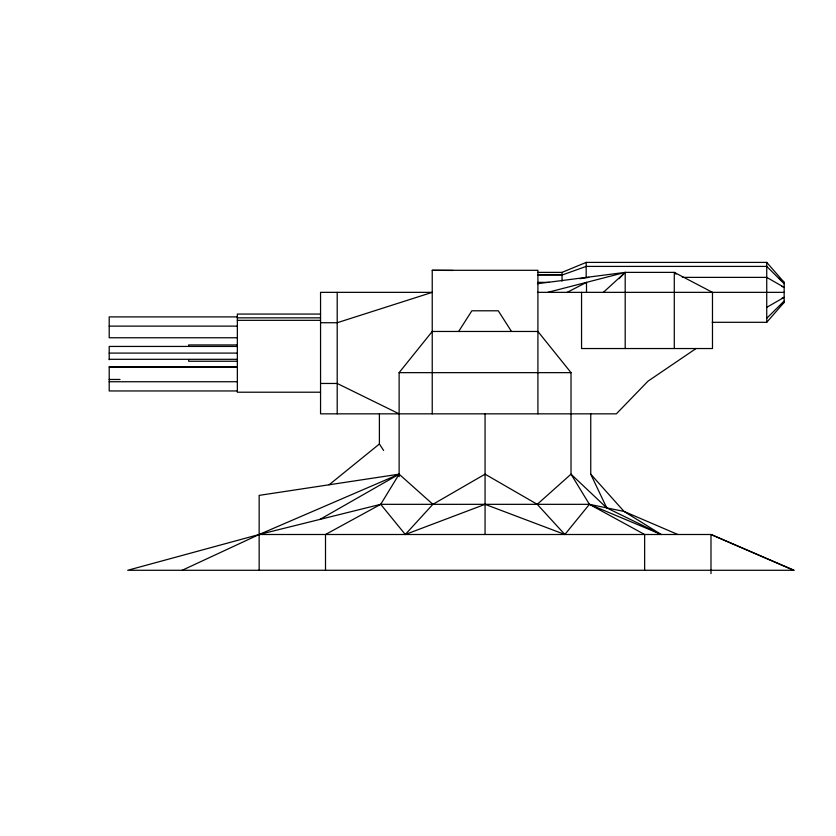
<?xml version="1.0" encoding="UTF-8"?>
<svg xmlns="http://www.w3.org/2000/svg" width="836" height="836" viewBox="0 0 836 836"><rect width="100%" height="100%" fill="white"/><g stroke="black" fill="none" stroke-linecap="round" stroke-linejoin="round"><path stroke-width="1.25" d="M325.507 570.277L325.507 534.497L380.714 504.327L399.117 474.169L432.891 504.327L485.068 474.169L537.245 504.327L564.854 534.497L589.422 504.327L624.032 511.433L677.818 534.497M458.65 331.464L471.859 310.793L498.277 310.793L511.486 331.464M399.117 476.739L399.117 372.647L432.233 331.464L537.914 331.464L571.019 372.647L571.019 474.169L589.422 504.327L644.64 534.497L644.64 570.277M712.178 322.309L766.737 322.309L784.158 302.339L784.158 282.369L766.737 262.399L586.172 262.399L562.043 272.379L537.914 272.379M182.175 570.277L259.15 534.497L710.987 534.497L794.2 570.277L127.678 570.277L259.15 534.497L380.714 504.327L405.293 534.497L432.891 504.327M619.037 278.733L625.192 272.379L674.286 272.379L712.481 292.349L712.481 348.539L581.553 348.539L581.553 292.349M766.737 318.297L784.158 301.002M603.373 292.349L625.192 272.379L625.192 348.539M537.245 504.327L571.019 474.169L606.727 507.88L661.224 534.497L624.032 511.433L590.749 474.169L590.749 413.841M782.224 304.001L784.158 302.339L781.984 303.583M329.133 484.775L379.398 444L379.398 413.841M696.043 348.539L647.984 381.185L616.372 413.841L320.554 413.841L320.554 292.349L432.233 292.349L337.201 322.727L320.554 322.727M766.737 307.334L784.158 297.344L781.838 298.347M319.937 519.417L399.117 474.169L259.15 495.382L259.15 570.277M567.153 292.349L586.506 282.369L586.506 292.349M259.15 534.497L399.117 474.169M405.293 534.497L485.068 504.327L564.854 534.497M547.81 292.349L625.192 272.379L537.496 283.697M579.818 278.691L588.774 277.374M432.233 413.841L432.233 270.3L537.914 270.3L537.914 413.841M537.914 274.595L562.043 274.595M537.914 275.054L562.043 275.054L586.172 266.412L766.737 266.412L784.158 283.707M682.301 277.374L766.737 277.374L784.158 287.354L781.838 286.361M537.914 282.369L549.336 282.369M537.496 292.349L784.158 292.349M320.554 314.064L237.351 314.064L237.351 392.209L320.554 392.209M237.351 316.896L109.202 316.896L109.202 337.765L237.351 337.765M237.351 317.847L320.554 317.847M237.351 320.324L320.554 320.324M109.202 326.124L237.351 326.124M237.351 344.944L188.664 344.944L188.664 346.041M237.351 346.438L109.202 346.438L109.202 359.752M109.202 353.095L237.351 353.095M109.202 359.302L237.351 359.302M237.351 361.246L188.664 361.246L188.664 360.149M237.351 366.753L109.202 366.753L109.202 390.955L237.351 390.955M109.202 367.014L237.351 367.014M399.117 372.647L571.019 372.647M109.202 379.46L120.018 379.46M109.202 381.738L237.351 381.738M320.554 383.463L337.201 383.463L399.117 413.841M380.714 504.327L589.422 504.327L661.224 534.497M432.233 270.3L453.112 270.446M793.552 570.277L710.987 534.497L710.987 573.6M779.319 278.21L784.158 282.369M676.021 274.198L674.286 272.379L674.286 348.539M379.398 444L383.62 450.468M590.749 474.169L606.727 507.88M766.737 262.399L766.737 322.309M586.172 262.399L586.172 277.374M562.043 272.379L562.043 281.147M485.068 413.841L485.068 534.497M337.201 292.349L337.201 413.841"/></g></svg>
